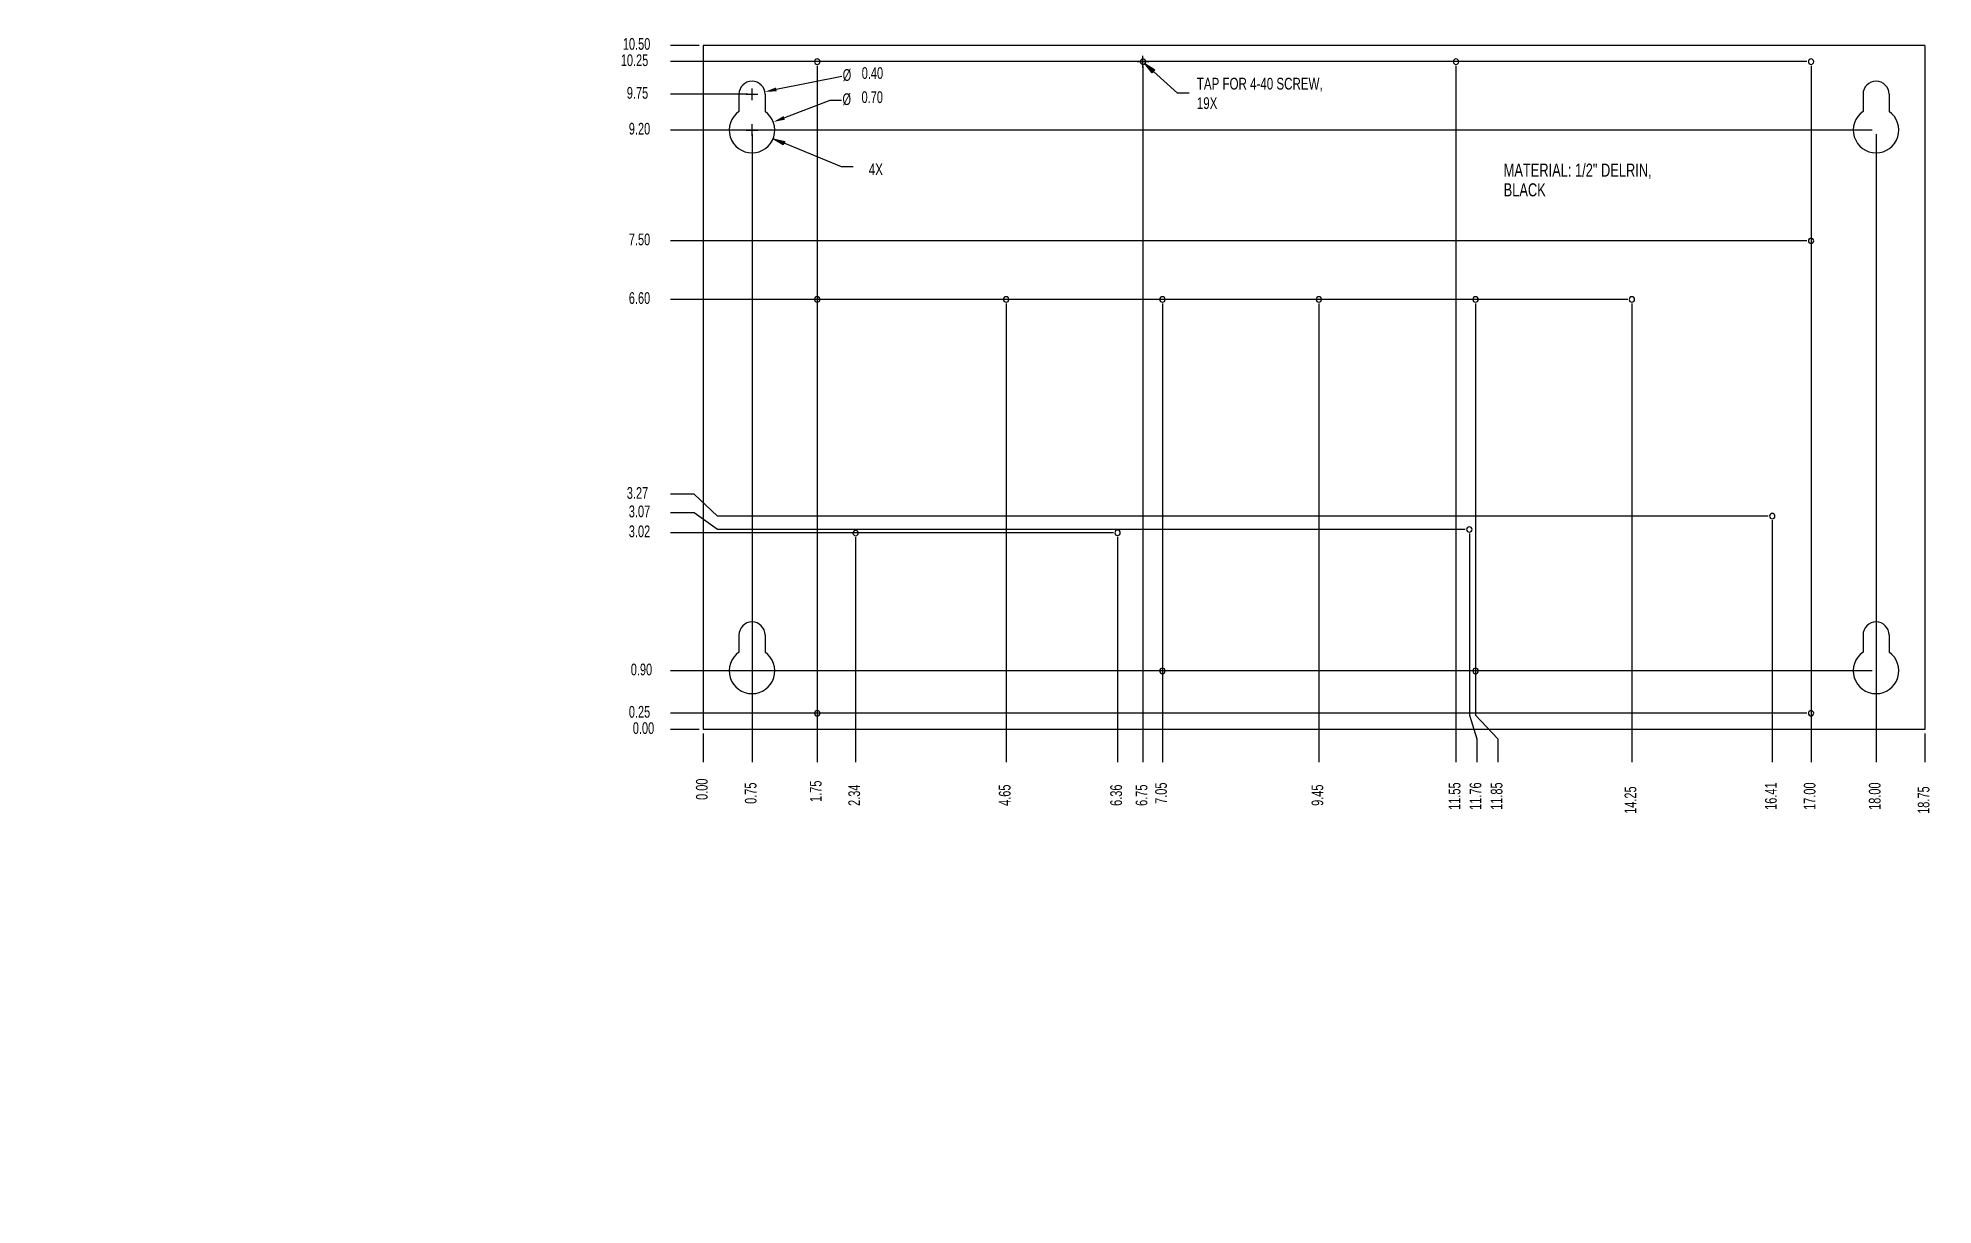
# Model space of a CAD drawing. Header units: inches. Extents: x 0 to 29.1, y 0 to 17.9.
import ezdxf

# ---------------------------------------------------------------- set-up
doc = ezdxf.new("R2010")
doc.units = ezdxf.units.IN
doc.header["$MEASUREMENT"] = 0
for name, color, linetype in [('1', 179, 'Continuous'), ('DIMENSIONS', 2, 'Continuous'), ('SLD-0', 179, 'Continuous')]:
    doc.layers.add(name, color=color, linetype=linetype)
doc.styles.add('SLDTEXTSTYLE0', font='TXT', dxfattribs={"width": 0.736842})
doc.styles.add('SLDTEXTSTYLE1', font='TXT', dxfattribs={"width": 0.7})
doc.dimstyles.new('SLDDIMSTYLE0', dxfattribs={"dimtxt": 0.18, "dimasz": 0.13, "dimexe": 0, "dimexo": 0.0625, "dimgap": 0.045, "dimtad": 0, "dimtih": 1, "dimtoh": 1, "dimrnd": 1e-09, "dimzin": 4, "dimdsep": 46, "dimtxsty": 'SLDTEXTSTYLE0', "dimblk1": 'NONE', "dimblk2": 'NONE', "dimsah": 1, "dimcen": 0.09, "dimadec": 0, "dimazin": 1, "dimtfac": 1, "dimtofl": 0, "dimtmove": 0, "dimatfit": 3, "dimldrblk": 'NONE', "dimfxl": 0, "dimfrac": 2, "dimtolj": 1, "dimtzin": 12, "dimarcsym": 0})
doc.dimstyles.new('SLDDIMSTYLE1', dxfattribs={"dimtxt": 0.18, "dimasz": 0.13, "dimexe": 0, "dimexo": 0.0625, "dimgap": 0.045, "dimtad": 0, "dimtih": 1, "dimtoh": 1, "dimrnd": 1e-09, "dimzin": 12, "dimdsep": 46, "dimtxsty": 'SLDTEXTSTYLE0', "dimblk1": 'NONE', "dimblk2": 'NONE', "dimsah": 1, "dimcen": 0.09, "dimadec": 0, "dimazin": 3, "dimtfac": 1, "dimtofl": 0, "dimtmove": 0, "dimatfit": 3, "dimldrblk": 'NONE', "dimfxl": 0, "dimfrac": 2, "dimtolj": 1, "dimtzin": 12, "dimarcsym": 0})
doc.dimstyles.new('SLDDIMSTYLE2', dxfattribs={"dimtxt": 0.18, "dimasz": 0.13, "dimexe": 0, "dimexo": 0.0625, "dimgap": 0.045, "dimtad": 0, "dimtih": 1, "dimtoh": 1, "dimrnd": 1e-09, "dimzin": 4, "dimdsep": 46, "dimtxsty": 'SLDTEXTSTYLE0', "dimblk1": 'NONE', "dimblk2": 'NONE', "dimsah": 1, "dimcen": 0, "dimadec": 0, "dimazin": 1, "dimtfac": 1, "dimtofl": 0, "dimtmove": 0, "dimatfit": 3, "dimldrblk": 'NONE', "dimfxl": 0, "dimfrac": 2, "dimtolj": 1, "dimtzin": 12, "dimarcsym": 0})

# ---------------------------------------------------------------- blocks, each defined once
blk = doc.blocks.new('HOLE')
at = {"layer": 'SLD-0'}
for p, q in [((1.258, 12.033), (1.258, 11.77)), ((1.658, 12.033), (1.658, 11.77))]:
    blk.add_line(p, q, dxfattribs=at)
for centre, radius, start, end in [((1.458, 12.033), 0.2, 0, 180), ((1.458, 11.483), 0.35, 124.8499, 55.1501)]:
    blk.add_arc(centre, radius, start, end, dxfattribs=at)
blk = doc.blocks.new('hole_0')
at = {"layer": 'SLD-0'}
for p, q in [((28.014, 8.749), (28.014, 8.486)), ((28.414, 8.749), (28.414, 8.486))]:
    blk.add_line(p, q, dxfattribs=at)
for centre, radius, start, end in [((28.214, 8.749), 0.2, 0, 180), ((28.214, 8.199), 0.35, 124.8499, 55.1501)]:
    blk.add_arc(centre, radius, start, end, dxfattribs=at)
blk = doc.blocks.new('hole_1')
at = {"layer": 'SLD-0'}
for p, q in [((28.014, 17.048), (28.014, 16.785)), ((28.414, 17.048), (28.414, 16.785))]:
    blk.add_line(p, q, dxfattribs=at)
for centre, radius, start, end in [((28.214, 17.048), 0.2, 0, 180), ((28.214, 16.498), 0.35, 124.8499, 55.1501)]:
    blk.add_arc(centre, radius, start, end, dxfattribs=at)
blk = doc.blocks.new('_D')
at = {"layer": 'DIMENSIONS'}
blk.add_line((10.211, 7.236), (10.211, 6.798), dxfattribs=at)
at = {"layer": 'DIMENSIONS', "insert": (10.1, 6.218), "char_height": 0.18, "attachment_point": 1, "rotation": 90, "style": 'SLDTEXTSTYLE1'}
blk.add_mtext('0.00', dxfattribs=at)
blk = doc.blocks.new('_NONE')
blk = doc.blocks.new('_D_1')
at = {"layer": 'DIMENSIONS'}
blk.add_line((10.149, 7.298), (9.711, 7.298), dxfattribs=at)
at = {"layer": 'DIMENSIONS', "insert": (9.131, 7.41), "char_height": 0.18, "attachment_point": 1, "style": 'SLDTEXTSTYLE1'}
blk.add_mtext('0.00', dxfattribs=at)
blk = doc.blocks.new('_D_2')
at = {"layer": 'DIMENSIONS'}
blk.add_line((11.961, 17.486), (11.961, 6.798), dxfattribs=at)
at = {"layer": 'DIMENSIONS', "insert": (11.849, 6.187), "char_height": 0.18, "attachment_point": 1, "rotation": 90, "style": 'SLDTEXTSTYLE1'}
blk.add_mtext('1.75', dxfattribs=at)
blk = doc.blocks.new('_D_3')
at = {"layer": 'DIMENSIONS'}
blk.add_line((12.551, 10.251), (12.551, 6.798), dxfattribs=at)
at = {"layer": 'DIMENSIONS', "insert": (12.439, 6.126), "char_height": 0.18, "attachment_point": 1, "rotation": 90, "style": 'SLDTEXTSTYLE1'}
blk.add_mtext('2.34', dxfattribs=at)
blk = doc.blocks.new('_D_4')
at = {"layer": 'DIMENSIONS'}
blk.add_line((14.861, 13.836), (14.861, 6.798), dxfattribs=at)
at = {"layer": 'DIMENSIONS', "insert": (14.749, 6.126), "char_height": 0.18, "attachment_point": 1, "rotation": 90, "style": 'SLDTEXTSTYLE1'}
blk.add_mtext('4.65', dxfattribs=at)
blk = doc.blocks.new('_D_5')
at = {"layer": 'DIMENSIONS'}
blk.add_line((16.571, 10.256), (16.571, 6.798), dxfattribs=at)
at = {"layer": 'DIMENSIONS', "insert": (16.459, 6.126), "char_height": 0.18, "attachment_point": 1, "rotation": 90, "style": 'SLDTEXTSTYLE1'}
blk.add_mtext('6.36', dxfattribs=at)
blk = doc.blocks.new('_D_6')
at = {"layer": 'DIMENSIONS'}
blk.add_line((16.961, 17.486), (16.961, 6.798), dxfattribs=at)
at = {"layer": 'DIMENSIONS', "insert": (16.849, 6.126), "char_height": 0.18, "attachment_point": 1, "rotation": 90, "style": 'SLDTEXTSTYLE1'}
blk.add_mtext('6.75', dxfattribs=at)
blk = doc.blocks.new('_D_7')
at = {"layer": 'DIMENSIONS'}
blk.add_line((17.261, 13.836), (17.261, 6.798), dxfattribs=at)
at = {"layer": 'DIMENSIONS', "insert": (17.149, 6.157), "char_height": 0.18, "attachment_point": 1, "rotation": 90, "style": 'SLDTEXTSTYLE1'}
blk.add_mtext('7.05', dxfattribs=at)
blk = doc.blocks.new('_D_8')
at = {"layer": 'DIMENSIONS'}
blk.add_line((19.661, 13.836), (19.661, 6.798), dxfattribs=at)
at = {"layer": 'DIMENSIONS', "insert": (19.549, 6.126), "char_height": 0.18, "attachment_point": 1, "rotation": 90, "style": 'SLDTEXTSTYLE1'}
blk.add_mtext('9.45', dxfattribs=at)
blk = doc.blocks.new('_D_9')
at = {"layer": 'DIMENSIONS'}
blk.add_line((21.766, 17.486), (21.766, 6.798), dxfattribs=at)
at = {"layer": 'DIMENSIONS', "insert": (21.654, 6.065), "char_height": 0.18, "attachment_point": 1, "rotation": 90, "style": 'SLDTEXTSTYLE1'}
blk.add_mtext('11.55', dxfattribs=at)
blk = doc.blocks.new('_D_10')
at = {"layer": 'DIMENSIONS'}
for p, q in [((21.971, 10.306), (21.971, 7.518)), ((21.971, 7.518), (22.087, 7.158)), ((22.087, 7.158), (22.087, 6.798))]:
    blk.add_line(p, q, dxfattribs=at)
at = {"layer": 'DIMENSIONS', "insert": (21.975, 6.065), "char_height": 0.18, "attachment_point": 1, "rotation": 90, "style": 'SLDTEXTSTYLE1'}
blk.add_mtext('11.76', dxfattribs=at)
blk = doc.blocks.new('_D_11')
at = {"layer": 'DIMENSIONS'}
for p, q in [((22.066, 13.836), (22.066, 7.518)), ((22.066, 7.518), (22.41, 7.158)), ((22.41, 7.158), (22.41, 6.798))]:
    blk.add_line(p, q, dxfattribs=at)
at = {"layer": 'DIMENSIONS', "insert": (22.299, 6.065), "char_height": 0.18, "attachment_point": 1, "rotation": 90, "style": 'SLDTEXTSTYLE1'}
blk.add_mtext('11.85', dxfattribs=at)
blk = doc.blocks.new('_D_12')
at = {"layer": 'DIMENSIONS'}
blk.add_line((24.466, 13.836), (24.466, 6.798), dxfattribs=at)
at = {"layer": 'DIMENSIONS', "insert": (24.354, 6.004), "char_height": 0.18, "attachment_point": 1, "rotation": 90, "style": 'SLDTEXTSTYLE1'}
blk.add_mtext('14.25', dxfattribs=at)
blk = doc.blocks.new('_D_13')
at = {"layer": 'DIMENSIONS'}
blk.add_line((26.621, 10.511), (26.621, 6.798), dxfattribs=at)
at = {"layer": 'DIMENSIONS', "insert": (26.509, 6.065), "char_height": 0.18, "attachment_point": 1, "rotation": 90, "style": 'SLDTEXTSTYLE1'}
blk.add_mtext('16.41', dxfattribs=at)
blk = doc.blocks.new('_D_14')
at = {"layer": 'DIMENSIONS'}
blk.add_line((27.216, 17.486), (27.216, 6.798), dxfattribs=at)
at = {"layer": 'DIMENSIONS', "insert": (27.104, 6.065), "char_height": 0.18, "attachment_point": 1, "rotation": 90, "style": 'SLDTEXTSTYLE1'}
blk.add_mtext('17.00', dxfattribs=at)
blk = doc.blocks.new('_D_15')
at = {"layer": 'DIMENSIONS'}
blk.add_line((27.153, 7.548), (9.711, 7.548), dxfattribs=at)
at = {"layer": 'DIMENSIONS', "insert": (9.07, 7.66), "char_height": 0.18, "attachment_point": 1, "style": 'SLDTEXTSTYLE1'}
blk.add_mtext('0.25', dxfattribs=at)
blk = doc.blocks.new('_D_16')
at = {"layer": 'DIMENSIONS'}
blk.add_line((28.152, 8.199), (9.711, 8.199), dxfattribs=at)
at = {"layer": 'DIMENSIONS', "insert": (9.1, 8.31), "char_height": 0.18, "attachment_point": 1, "style": 'SLDTEXTSTYLE1'}
blk.add_mtext('0.90', dxfattribs=at)
blk = doc.blocks.new('_D_17')
at = {"layer": 'DIMENSIONS'}
blk.add_line((16.508, 10.318), (9.711, 10.318), dxfattribs=at)
at = {"layer": 'DIMENSIONS', "insert": (9.07, 10.43), "char_height": 0.18, "attachment_point": 1, "style": 'SLDTEXTSTYLE1'}
blk.add_mtext('3.02', dxfattribs=at)
blk = doc.blocks.new('_D_18')
at = {"layer": 'DIMENSIONS'}
for p, q in [((10.071, 10.625), (9.711, 10.625)), ((10.431, 10.368), (10.071, 10.625)), ((21.908, 10.368), (10.431, 10.368))]:
    blk.add_line(p, q, dxfattribs=at)
at = {"layer": 'DIMENSIONS', "insert": (9.07, 10.736), "char_height": 0.18, "attachment_point": 1, "style": 'SLDTEXTSTYLE1'}
blk.add_mtext('3.07', dxfattribs=at)
blk = doc.blocks.new('_D_19')
at = {"layer": 'DIMENSIONS'}
for p, q in [((10.071, 10.908), (9.711, 10.908)), ((10.431, 10.573), (10.071, 10.908)), ((26.558, 10.573), (10.431, 10.573))]:
    blk.add_line(p, q, dxfattribs=at)
at = {"layer": 'DIMENSIONS', "insert": (9.039, 11.019), "char_height": 0.18, "attachment_point": 1, "style": 'SLDTEXTSTYLE1'}
blk.add_mtext('3.27', dxfattribs=at)
blk = doc.blocks.new('_D_20')
at = {"layer": 'DIMENSIONS'}
blk.add_line((24.403, 13.898), (9.711, 13.898), dxfattribs=at)
at = {"layer": 'DIMENSIONS', "insert": (9.07, 14.01), "char_height": 0.18, "attachment_point": 1, "style": 'SLDTEXTSTYLE1'}
blk.add_mtext('6.60', dxfattribs=at)
blk = doc.blocks.new('_D_21')
at = {"layer": 'DIMENSIONS'}
blk.add_line((27.153, 14.798), (9.711, 14.798), dxfattribs=at)
at = {"layer": 'DIMENSIONS', "insert": (9.07, 14.91), "char_height": 0.18, "attachment_point": 1, "style": 'SLDTEXTSTYLE1'}
blk.add_mtext('7.50', dxfattribs=at)
blk = doc.blocks.new('_D_22')
at = {"layer": 'DIMENSIONS'}
blk.add_line((28.152, 16.498), (9.711, 16.498), dxfattribs=at)
at = {"layer": 'DIMENSIONS', "insert": (9.07, 16.609), "char_height": 0.18, "attachment_point": 1, "style": 'SLDTEXTSTYLE1'}
blk.add_mtext('9.20', dxfattribs=at)
blk = doc.blocks.new('_D_23')
at = {"layer": 'DIMENSIONS'}
blk.add_line((27.153, 17.548), (9.711, 17.548), dxfattribs=at)
at = {"layer": 'DIMENSIONS', "insert": (8.947, 17.66), "char_height": 0.18, "attachment_point": 1, "style": 'SLDTEXTSTYLE1'}
blk.add_mtext('10.25', dxfattribs=at)
blk = doc.blocks.new('_D_24')
at = {"layer": 'DIMENSIONS'}
blk.add_line((10.149, 17.798), (9.711, 17.798), dxfattribs=at)
at = {"layer": 'DIMENSIONS', "insert": (8.978, 17.91), "char_height": 0.18, "attachment_point": 1, "style": 'SLDTEXTSTYLE1'}
blk.add_mtext('10.50', dxfattribs=at)
blk = doc.blocks.new('_D_25')
at = {"layer": 'DIMENSIONS'}
blk.add_line((10.961, 16.435), (10.961, 6.798), dxfattribs=at)
at = {"layer": 'DIMENSIONS', "insert": (10.85, 6.157), "char_height": 0.18, "attachment_point": 1, "rotation": 90, "style": 'SLDTEXTSTYLE1'}
blk.add_mtext('0.75', dxfattribs=at)
blk = doc.blocks.new('_D_26')
at = {"layer": 'DIMENSIONS'}
blk.add_line((28.214, 16.435), (28.214, 6.798), dxfattribs=at)
at = {"layer": 'DIMENSIONS', "insert": (28.103, 6.065), "char_height": 0.18, "attachment_point": 1, "rotation": 90, "style": 'SLDTEXTSTYLE1'}
blk.add_mtext('18.00', dxfattribs=at)
blk = doc.blocks.new('_D_27')
at = {"layer": 'DIMENSIONS'}
blk.add_line((28.964, 7.236), (28.964, 6.798), dxfattribs=at)
at = {"layer": 'DIMENSIONS', "insert": (28.853, 6.004), "char_height": 0.18, "attachment_point": 1, "rotation": 90, "style": 'SLDTEXTSTYLE1'}
blk.add_mtext('18.75', dxfattribs=at)
blk = doc.blocks.new('_D_28')
at = {"layer": 'DIMENSIONS'}
for p, q in [((12.339, 17.321), (11.334, 17.122)), ((10.871, 17.048), (11.051, 17.048)), ((10.961, 16.958), (10.961, 17.138))]:
    blk.add_line(p, q, dxfattribs=at)
blk.add_solid([(11.328, 17.151), (11.34, 17.092), (11.157, 17.086)], dxfattribs=at)
at = {"layer": 'DIMENSIONS', "char_height": 0.18, "attachment_point": 1, "style": 'SLDTEXTSTYLE1'}
for s, insert in [('0.40', (12.645, 17.463)), ('%%c', (12.353, 17.433))]:
    blk.add_mtext(s, dxfattribs=dict(at, insert=insert))
blk = doc.blocks.new('_D_29')
at = {"layer": 'DIMENSIONS'}
blk.add_line((10.899, 17.048), (9.711, 17.048), dxfattribs=at)
at = {"layer": 'DIMENSIONS', "insert": (9.039, 17.159), "char_height": 0.18, "attachment_point": 1, "style": 'SLDTEXTSTYLE1'}
blk.add_mtext('9.75', dxfattribs=at)
blk = doc.blocks.new('_D_30')
at = {"layer": 'DIMENSIONS'}
for p, q in [((12.156, 16.951), (11.457, 16.686)), ((12.336, 16.951), (12.156, 16.951)), ((10.961, 16.408), (10.961, 16.588)), ((10.871, 16.498), (11.051, 16.498))]:
    blk.add_line(p, q, dxfattribs=at)
blk.add_solid([(11.446, 16.714), (11.467, 16.658), (11.288, 16.622)], dxfattribs=at)
at = {"layer": 'DIMENSIONS', "char_height": 0.18, "attachment_point": 1, "style": 'SLDTEXTSTYLE1'}
for s, insert in [('%%c', (12.35, 17.062)), ('0.70', (12.642, 17.093))]:
    blk.add_mtext(s, dxfattribs=dict(at, insert=insert))
blk = doc.blocks.new('SW_NOTE_0')
at = {"layer": 'DIMENSIONS', "color": 0, "char_height": 0.18, "attachment_point": 1, "style": 'SLDTEXTSTYLE0'}
for s, insert in [('TAP FOR 4-40 SCREW,', (0, 0.232)), ('19X', (0, -0.067))]:
    blk.add_mtext(s, dxfattribs=dict(at, insert=insert))
blk = doc.blocks.new('SW_NOTE_1')
at = {"layer": 'DIMENSIONS', "color": 0, "char_height": 0.2, "attachment_point": 1, "style": 'SLDTEXTSTYLE0'}
for s, insert in [('MATERIAL: 1/2" DELRIN,', (0, 0.258)), ('BLACK', (0, -0.044))]:
    blk.add_mtext(s, dxfattribs=dict(at, insert=insert))

msp = doc.modelspace()

# ---------------------------------------------------------------- hatches: boundary and pattern name
at = {"layer": 'DIMENSIONS'}
for points in [[(16.991, 17.52), (17.145, 17.421), (17.104, 17.377)], [(11.285, 16.365), (11.463, 16.324), (11.44, 16.269)]]:
    msp.add_hatch(color=256, dxfattribs=at).paths.add_polyline_path(points, flags=0)

# ---------------------------------------------------------------- linework, layer by layer
at = {"layer": '1', "color": 7}
for centre, start, end in [((11.961, 17.548), 0, 180), ((11.961, 17.548), 180, 0), ((16.961, 17.548), 0, 180), ((16.961, 17.548), 180, 0), ((21.766, 17.548), 0, 180), ((21.766, 17.548), 180, 0), ((27.216, 17.548), 0, 180), ((27.216, 17.548), 180, 0), ((27.216, 14.798), 0, 180), ((27.216, 14.798), 180, 0), ((11.961, 13.898), 0, 180), ((11.961, 13.898), 180, 0), ((14.861, 13.898), 0, 180), ((14.861, 13.898), 180, 0), ((17.261, 13.898), 0, 180), ((17.261, 13.898), 180, 0), ((19.661, 13.898), 0, 180), ((19.661, 13.898), 180, 0), ((22.066, 13.898), 0, 180), ((22.066, 13.898), 180, 0), ((24.466, 13.898), 0, 180), ((24.466, 13.898), 180, 0), ((26.621, 10.573), 0, 180), ((26.621, 10.573), 180, 0), ((12.551, 10.313), 0, 180), ((12.551, 10.313), 180, 0), ((16.571, 10.318), 0, 180), ((16.571, 10.318), 180, 0), ((21.971, 10.368), 0, 180), ((21.971, 10.368), 180, 0), ((17.261, 8.198), 0, 180), ((17.261, 8.198), 180, 0), ((22.066, 8.198), 0, 180), ((22.066, 8.198), 180, 0), ((11.961, 7.548), 0, 180), ((27.216, 7.548), 0, 180), ((11.961, 7.548), 180, 0), ((27.216, 7.548), 180, 0)]:
    msp.add_arc(centre, 0.0415, start, end, dxfattribs=at)
at = {"layer": 'DIMENSIONS'}
for p, q in [((16.871, 17.548), (17.051, 17.548)), ((16.961, 17.458), (16.961, 17.638)), ((17.104, 17.377), (16.991, 17.52)), ((16.991, 17.52), (17.145, 17.421)), ((17.145, 17.421), (17.104, 17.377)), ((17.49, 17.065), (17.124, 17.399)), ((17.67, 17.065), (17.49, 17.065)), ((10.961, 16.408), (10.961, 16.588)), ((10.871, 16.498), (11.051, 16.498)), ((11.44, 16.269), (11.285, 16.365)), ((11.285, 16.365), (11.463, 16.324)), ((11.463, 16.324), (11.44, 16.269)), ((12.333, 15.935), (11.452, 16.296)), ((12.513, 15.935), (12.333, 15.935))]:
    msp.add_line(p, q, dxfattribs=at)
at = {"layer": 'SLD-0'}
for p, q in [((28.964, 17.798), (10.211, 17.798)), ((10.211, 17.798), (10.211, 7.298)), ((28.964, 17.798), (28.964, 7.298)), ((28.964, 7.298), (10.211, 7.298))]:
    msp.add_line(p, q, dxfattribs=at)
at = {"layer": 'SLD-0', "color": 171, "lineweight": 0}
msp.add_circle((11.713, 7.298), 0.0015, dxfattribs=at)
msp.add_circle((11.713, 7.298), 0.0015, dxfattribs=at)

# ---------------------------------------------------------------- block references
at = {"color": 7, "linetype": 'Continuous'}
for name, p in [('HOLE', (9.503, 5.015)), ('hole_1', (0, 0)), ('HOLE', (9.503, -3.284)), ('hole_0', (0, 0))]:
    msp.add_blockref(name, p, dxfattribs=at)
at = {"layer": 'DIMENSIONS'}
for name, p in [('SW_NOTE_0', (17.788, 17.068)), ('SW_NOTE_1', (22.498, 15.725))]:
    msp.add_blockref(name, p, dxfattribs=at)

# ---------------------------------------------------------------- texts
at = {"layer": 'DIMENSIONS', "insert": (12.862, 15.986), "char_height": 0.18, "attachment_point": 2, "style": 'SLDTEXTSTYLE0'}
msp.add_mtext('4X', dxfattribs=at)

# ---------------------------------------------------------------- dimensions: what is measured, and where the dimension line sits
at = {"layer": 'DIMENSIONS'}
for feature_location, offset, dtype, origin, dimstyle, picture, middle in [((10.211266547, 17.79825696), (-0.89, 0), 0, (10.211266547, 17.79825696), 'SLDDIMSTYLE0', '_D_24', (8.977641554, 17.79825696)), ((27.215766547, 17.54825696), (-17.9095, 0), 0, (27.215766547, 17.54825696), 'SLDDIMSTYLE1', '_D_23', (8.947141559, 17.54825696)), ((11.960766547, 17.54825696), (0, -11.08), 1, (11.960766547, 17.54825696), 'SLDDIMSTYLE1', '_D_2', (11.960766547, 6.187256975)), ((16.960766547, 17.54825696), (0, -11.11), 1, (16.960766547, 17.54825696), 'SLDDIMSTYLE1', '_D_6', (16.960766547, 6.126131972)), ((21.765766547, 17.54825696), (0, -11.14), 1, (21.765766547, 17.54825696), 'SLDDIMSTYLE1', '_D_9', (21.765766547, 6.064756962)), ((27.215766547, 17.54825696), (0, -11.14), 1, (27.215766547, 17.54825696), 'SLDDIMSTYLE0', '_D_14', (27.215766547, 6.064631966)), ((10.961266547, 17.04750696), (-1.61, 0), 0, (10.961266547, 17.04750696), 'SLDDIMSTYLE1', '_D_29', (9.03914156, 17.04750696)), ((28.214266547, 16.49750696), (-18.848, 0), 0, (28.214266547, 16.49750696), 'SLDDIMSTYLE0', '_D_22', (9.069641554, 16.49750696)), ((10.961266547, 16.49750696), (0, -10.04425), 1, (10.961266547, 16.49750696), 'SLDDIMSTYLE1', '_D_25', (10.961266547, 6.234756969)), ((28.214266547, 16.49750696), (0, -10.08925), 1, (28.214266547, 16.49750696), 'SLDDIMSTYLE0', '_D_26', (28.214266547, 6.064631966)), ((27.215766547, 14.79825696), (-17.8495, 0), 0, (27.215766547, 14.79825696), 'SLDDIMSTYLE0', '_D_21', (9.069641554, 14.79825696)), ((24.465766547, 13.89825696), (-15.0995, 0), 0, (24.465766547, 13.89825696), 'SLDDIMSTYLE0', '_D_20', (9.069641554, 13.89825696)), ((14.860766547, 13.89825696), (0, -7.46), 1, (14.860766547, 13.89825696), 'SLDDIMSTYLE1', '_D_4', (14.860766547, 6.126131972)), ((17.260766547, 13.89825696), (0, -7.445), 1, (17.260766547, 13.89825696), 'SLDDIMSTYLE1', '_D_7', (17.260766547, 6.156631967)), ((19.660766547, 13.89825696), (0, -7.46), 1, (19.660766547, 13.89825696), 'SLDDIMSTYLE1', '_D_8', (19.660766547, 6.126131972)), ((22.065766547, 13.89825696), (0, -7.49), 1, (22.065766547, 13.89825696), 'SLDDIMSTYLE1', '_D_11', (22.065766547, 6.064756962)), ((24.465766547, 13.89825696), (0, -7.52), 1, (24.465766547, 13.89825696), 'SLDDIMSTYLE1', '_D_12', (24.465766547, 6.003631978)), ((26.620766547, 10.57325696), (-17.2695, 0), 0, (26.620766547, 10.57325696), 'SLDDIMSTYLE1', '_D_19', (9.03914156, 10.57325696)), ((21.970766547, 10.36825696), (-12.6045, 0), 0, (21.970766547, 10.36825696), 'SLDDIMSTYLE1', '_D_18', (9.069641554, 10.36825696)), ((26.620766547, 10.57325696), (0, -4.165), 1, (26.620766547, 10.57325696), 'SLDDIMSTYLE1', '_D_13', (26.620766547, 6.064756962)), ((16.570766547, 10.31825696), (-7.2045, 0), 0, (16.570766547, 10.31825696), 'SLDDIMSTYLE1', '_D_17', (9.069641554, 10.31825696)), ((12.550766547, 10.31325696), (0, -3.875), 1, (12.550766547, 10.31325696), 'SLDDIMSTYLE1', '_D_3', (12.550766547, 6.126131972)), ((16.570766547, 10.31825696), (0, -3.88), 1, (16.570766547, 10.31825696), 'SLDDIMSTYLE1', '_D_5', (16.570766547, 6.126131972)), ((21.970766547, 10.36825696), (0, -3.96), 1, (21.970766547, 10.36825696), 'SLDDIMSTYLE1', '_D_10', (21.970766547, 6.064756962)), ((28.214266547, 8.19900696), (-18.833, 0), 0, (28.214266547, 8.19900696), 'SLDDIMSTYLE0', '_D_16', (9.178266551, 8.19900696)), ((27.215766547, 7.54825696), (-17.8495, 0), 0, (27.215766547, 7.54825696), 'SLDDIMSTYLE1', '_D_15', (9.147766556, 7.54825696)), ((10.211266547, 7.29825696), (-0.815, 0), 0, (10.211266547, 7.29825696), 'SLDDIMSTYLE0', '_D_1', (9.208766545, 7.29825696)), ((10.211266547, 7.29825696), (0, -0.815), 1, (10.211266547, 7.29825696), 'SLDDIMSTYLE0', '_D', (10.211266547, 6.295756958)), ((28.964266547, 7.29825696), (0, -0.92), 1, (28.964266547, 7.29825696), 'SLDDIMSTYLE1', '_D_27', (28.964266547, 6.003631978))]:
    dim = msp.add_ordinate_dim(feature_location=feature_location, offset=offset, dtype=dtype, origin=origin, dimstyle=dimstyle, dxfattribs=at)
    dim.commit()
    dim.dimension.update_dxf_attribs({"geometry": picture, "text_midpoint": middle})
for p1, picture, middle in [((0.216, 0.336), '_D_28', (12.339, 17.321)), ((0.387, 0.583), '_D_30', (12.756, 16.951))]:
    dim = msp.add_diameter_dim_2p(p1=p1, p2=(0, 0), dimstyle='SLDDIMSTYLE2', dxfattribs=at)
    dim.commit()
    dim.dimension.update_dxf_attribs({"geometry": picture, "text_midpoint": middle, "dimtype": 163})

doc.saveas('drawing.dxf')
